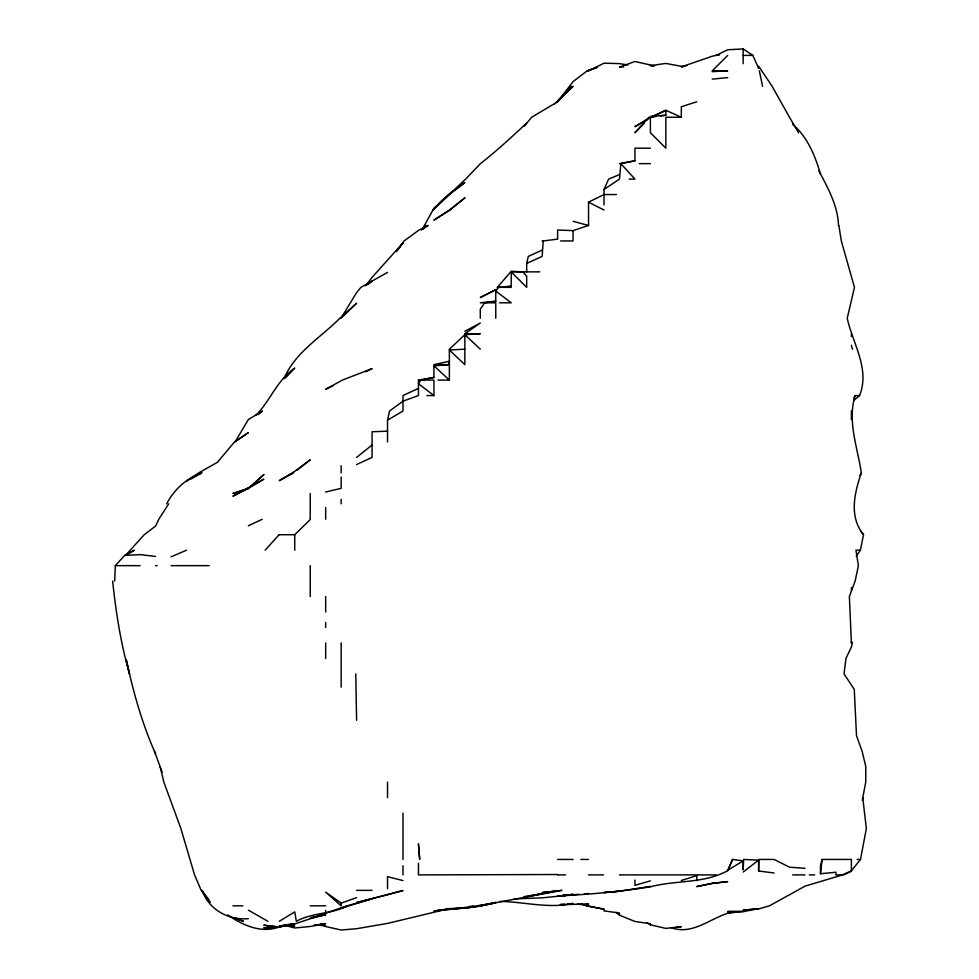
<?xml version="1.0" encoding="UTF-8"?>
<svg xmlns="http://www.w3.org/2000/svg" width="979" height="979" viewBox="0 0 979 979"><rect width="100%" height="100%" fill="white"/><g stroke="black" fill="none" stroke-linecap="round" stroke-linejoin="round"><path stroke-width="1.47" d="M774.083 872.999L758.627 871.016L758.811 859.44L774.083 859.44L789.551 867.186L805.007 868.336M114.69 581.11L115.314 565.654L124.676 555.399L134.441 550.186L125.887 555.436M449.08 364.641L449.373 361.251L433.917 364.641L449.373 364.641L433.917 365.791L433.917 377.453L420.909 380.109L418.449 383.756L433.917 395.565L433.917 380.109L418.449 380.109L418.449 395.565L402.993 401.17L389.544 411.033L387.525 420.138L387.525 441.957M820.475 873.745L822.127 859.44L851.4 859.44L851.4 871.334L843.543 874.896L835.931 874.896L835.931 872.24L820.475 873.745L820.475 865.473L822.127 859.44M526.69 271.868L526.69 263.424L542.158 256.412L543.235 240.944L557.614 239.133L557.614 230.004L573.07 230.628L588.538 225.476L588.538 202.163L604.006 194.552L616.415 194.552M604.006 204.954L604.006 189.485L619.462 179.096L620.857 163.628L634.93 160.813L634.93 148.172L650.386 148.172M862.279 800.394L865.73 782.123L865.815 766.667L862.095 751.199L856.515 735.731L854.251 689.351L844.033 673.882L845.942 658.426L851.4 647.009L852.391 642.958L851.4 641.661L851.4 642.958L852.391 642.958M838.856 225.476L841.328 240.944L854.459 287.337L847.227 318.261C852.758 343.678 870.258 368.985 859.574 395.565L855.156 395.565C847.116 421.337 857.604 447.317 861.324 472.881C854.459 493.012 848.781 516.459 863.515 534.73L860.382 550.186L856.295 556.219M843.849 874.32L851.4 870.833L860.492 859.44L866.354 828.515L862.744 797.591M526.69 263.424L528.293 256.412L542.158 250.122M860.382 550.186L855.94 550.186L858.387 565.654L855.12 581.11L849.368 596.578L851.4 642.958M557.614 895.944C588.697 894.525 619.658 891.759 650.386 886.815C676.256 879.925 703.987 883.841 727.703 870.649L732.561 859.44L743.159 860.896L743.159 869.854L743.648 859.44L758.627 860.113L758.627 871.016M604.006 189.485L608.608 179.096L619.462 174.592M423.087 227.985L433.917 208.209L448.37 194.552L464.841 182.596L449.373 194.552L432.816 210.02L465.637 179.096L480.42 163.628C496.659 150.962 511.699 136.999 526.69 123.06M732.561 859.44L727.703 870.649M423.552 227.985L424.825 225.476L421.643 230.077M283.922 378.812C294.936 352.416 320.476 337.731 339.86 318.261L356.601 303.221L340.986 318.261L356.601 292.586L360.933 287.337L387.525 272.382M859.941 475.451L861.324 472.881M853.908 397.866L855.156 395.565M166.711 503.806C174.164 489.414 186.536 478.119 201.98 472.881L190.391 479.269M524.254 126.23L531.67 117.247L557.614 101.779L571.491 86.323L557.614 100.996L573.07 86.323L554.64 103.872M168.706 503.806L158.806 519.262L155.6 526.078L144.207 534.73L125.728 555.179M396.422 251.64L404.082 240.944L418.449 230.42L428.141 225.476L423.295 228.731M399.408 247.809L402.993 242.902L372.069 277.363L367.088 284.008M480.297 318.261L480.297 309.217L484.629 302.792L495.766 301.251L495.766 291.081L498.544 287.337L511.222 286.309L511.222 271.868L539.747 271.868M557.614 101.779L573.07 81.612L587.167 70.855L597.031 67.575M511.222 287.337L497.344 287.337L511.222 271.269L522.847 271.868L526.69 276.249L526.69 287.337L511.222 271.868M423.369 228.927L426.33 225.476L421.827 229.196M265.162 550.186L279.088 534.73M648.955 117.247L634.93 132.703L644.206 123.427M285.525 377.918L294.752 368.08C277.155 379.95 270.302 400.864 255.776 415.426M279.296 534.73L294.752 534.73L310.221 519.543L310.221 493.465M449.373 349.185L464.841 334.72L480.297 333.717L464.841 333.717L464.841 364.641L449.373 349.98L449.373 380.109L437.968 380.109M258.113 414.741L262.445 411.033L248.372 419.514L235.021 441.957L248.372 432.596L234.483 441.957L217.448 462.296L198.737 472.881L186.524 481.387M367.798 284.632L371.004 281.928M853.737 400.497L859.574 395.565M356.601 457.413L372.069 445.029M297.139 470.116L310.221 459.824L294.752 471.34L279.296 480.665L293.651 472.881M743.159 872.056L758.627 860.113M587.167 70.855L588.538 70.953L604.006 63.17L619.462 63.623L627.894 65.018M365.448 285.758L372.069 281.022M464.841 333.717L480.297 323.033L464.841 331.306M649.101 118.031L634.93 126.683L647.804 119.487M279.296 921.288L294.752 911.89L296.319 921.288C312.362 912.501 331.465 914.251 347.765 905.82L341.145 908.157L372.069 898.759L347.3 905.82M727.703 870.245L743.159 860.896M387.525 420.138L402.993 411.033L402.993 395.565L418.449 388.345M495.766 289.539L480.297 297.555L495.766 289.821M651.867 117.247L665.855 110.297L681.311 117.247L681.311 106.76L696.779 101.779M365.62 371.8L372.069 368.618L342.332 380.109L325.677 389.324L333.411 385.591M248.372 525.784L262.25 519.262M356.601 464.56L372.069 457.413L372.069 431.739L387.525 431.188M557.614 874.516L418.449 874.896L418.449 863.307M171.056 556.831L186.524 550.186M341.145 903.14L341.145 905.82L325.677 892.126L341.145 903.14L356.601 897.608M341.145 907.778L325.677 913.223L325.677 910.348M588.538 70.255L596.97 67.306M342.369 907.386L346.064 906.211M681.311 880.488L696.779 875.654L696.779 880.574M842.589 874.896L805.007 886.166L769.445 905.82L758.627 908.928L743.159 910.14L754.405 909.038M650.386 880.867L634.93 885.334L634.93 880.023M293.345 923.797L279.296 927.15L263.828 925.204L279.296 926.978L294.752 923.784L290.543 924.311M325.677 492.021L341.145 488.337L341.145 477.018M436.732 910.507L464.841 908.071L449.373 908.647C465.049 908.72 480.689 906.713 495.766 902.418L480.297 905.82L495.766 902.858L476.675 905.82M447.978 908.891L387.525 923.405L356.601 928.716L341.145 930.013L325.677 926.538L321.846 924.568M718.904 54.812L715.979 55.399L727.703 49.77L743.159 48.95L752.888 55.399L758.627 68.469M481.497 905.82L464.841 908.145M758.627 908.622L743.159 911.682L727.703 911.522L743.159 911.351L727.703 913.26L733.32 911.792C712.418 915.965 693.805 935.887 671.472 927.713M719.614 54.616L712.235 56.219L681.311 66.902L684.125 66.45M311.628 917.494L314.43 916.956M317.245 916.43L325.677 914.827L310.221 918.4L325.677 913.591L294.752 923.931L279.296 926.085L293.345 923.699M619.462 163.628L634.93 160.813M418.449 380.109L433.917 377.453M446.571 909.075L433.917 911.204L480.297 905.599L561.946 890.364L542.158 892.591L557.614 890.89L528.097 896.018M619.462 891.257L604.006 892.542L619.462 891.233L650.386 886.374M523.875 896.678L526.69 896.262M651.794 117.064L656.016 116.513M660.225 115.963L665.855 115.228L665.855 110.297L650.386 117.247L650.386 132.703L665.855 148.172L665.855 117.247L681.311 117.247M284.913 925.02L287.728 924.665M573.07 894.341L557.614 896.299L573.07 894.427L567.453 895.026M686.94 65.605L681.311 66.291L665.855 63.427L650.386 65.642L653.201 65.997M564.638 895.32L557.614 896.066L578.699 894.268M573.07 894.696L542.158 897.853L514.036 898.918M712.235 79.128L727.703 77.598M495.766 301.251L480.297 302.792L495.766 302.792L495.766 318.261M469.284 906.493L473.726 906.089M650.386 116.477L665.855 115.228M560.429 904.437L564.638 904.094M567.453 903.874L573.07 903.433C548.778 908.891 524.328 901.818 499.988 901.402M584.316 893.851L588.538 893.533M497.344 287.337L511.222 286.309M279.296 926.807L263.828 927.835L279.296 926.978C261.014 933.66 242.657 925.241 227.752 914.924M623.684 66.841L619.462 67.098L634.93 61.493L654.608 65.948M712.235 71.651L727.703 70.855L712.235 70.855L727.703 55.399M449.373 349.98L464.841 349.185M320.06 923.956L325.677 923.662L310.221 926.489L294.752 927.97L286.321 925.742M124.676 555.399L140.132 554.628L155.6 556.415M743.159 55.399L752.888 55.399M639.201 163.628L650.386 163.628M629.105 179.096L634.93 179.096L620.857 163.628M542.158 240.944L543.235 240.944M560.539 240.944L573.07 240.944L573.07 230.628M499.51 302.792L511.222 302.792L495.766 291.081M426.868 395.565L433.917 395.565M115.314 565.654L140.132 565.654M155.6 565.654L157.154 565.654M171.056 565.654L209.286 565.654M418.449 843.971L419.697 859.44L418.449 844.179M557.614 859.44L573.07 859.44M580.89 859.44L588.538 859.44M857.09 859.44L860.492 859.44M557.614 874.896L565.642 874.896M588.538 874.896L603.468 874.896M619.462 874.896L696.779 874.896M697.697 874.896L716.432 874.896M792.672 874.896L805.007 874.896M809.315 874.896L814.712 874.896M356.601 890.364L372.069 890.364M232.904 905.82L242.816 905.82M310.221 905.82L325.677 905.82M581.208 903.886L586.629 905.82L604.006 909.173L604.006 910.911L619.462 912.991L619.462 915.181L634.478 921.288M560.429 904.669L588.538 903.996L585.723 903.947M282.099 925.791L294.752 926.012L291.938 925.62M677.101 926.623L681.311 926.721L665.855 928.398L650.386 924.825L646.911 922.695M208.796 899.872L201.98 890.364C209.347 909.932 227.948 920.15 248.372 918.706M314.43 924.849L325.677 925.865M577.292 904.155L588.538 905.257M634.93 921.472L650.386 923.735L650.386 924.825M604.006 909.173L586.629 905.82M402.993 880.574L387.525 876.67L387.525 888.602M573.07 221.315L588.538 225.476M232.904 917.69L243.453 921.288L234.226 917.666M588.538 202.163L604.006 210.02M267.879 921.288L248.372 910.152M616.097 912.367L619.462 915.181M433.917 365.791L449.373 380.109M464.841 334.72L480.297 349.185M792.513 124.26C807.736 137.133 814.969 155.539 820.475 174.127M860.712 531.156L863.515 534.73M210.289 902.283L201.209 890.364L194.54 874.896L180.882 828.515L163.848 782.123L160.152 766.667M758.627 66.144L772.137 86.323L789.49 117.247M818.885 170.909C827.965 187.882 837.828 205.786 838.514 225.476M789.551 117.333L798.472 132.703M112.646 581.11C115.926 612.34 120.809 643.692 129.509 673.882L126.279 659.834C133.279 691.945 142.126 723.836 155.6 753.891M162.135 772.284L154.437 751.199M851.4 345.306L852.391 349.185M759.349 70.855L762.58 86.323M355.781 673.882L356.601 720.275M851.4 333.717L851.4 336.531M851.4 411.033L851.4 419.465M851.4 587.718L851.4 590.361M743.159 48.95L743.159 63.708M402.993 813.047L402.993 859.44M402.993 865.766L402.993 874.896M387.525 782.123L387.525 797.591M341.145 465.759L341.145 472.881M341.145 499.376L341.145 503.806M341.145 642.958L341.145 687.136M325.677 507.477L325.677 519.262M325.677 596.578L325.677 612.034M325.677 622.411L325.677 627.502M325.677 642.958L325.677 658.426M310.221 565.654L310.221 596.578M294.752 534.73L294.752 550.186M263.828 474.644L248.372 488.607L232.904 493.465L248.372 488.337L263.828 479.159L232.904 496.206L248.372 488.337L263.828 474.644M449.802 210.02L433.917 220.128L449.728 210.02L464.841 197.893L449.728 210.02M387.525 894.757L356.601 902.589L402.993 890.535L387.525 894.684M712.235 883.376L696.779 886.582L712.235 883.401L727.703 881.626L712.235 883.376M542.158 893.668L526.69 896.666L542.158 893.68"/></g></svg>
